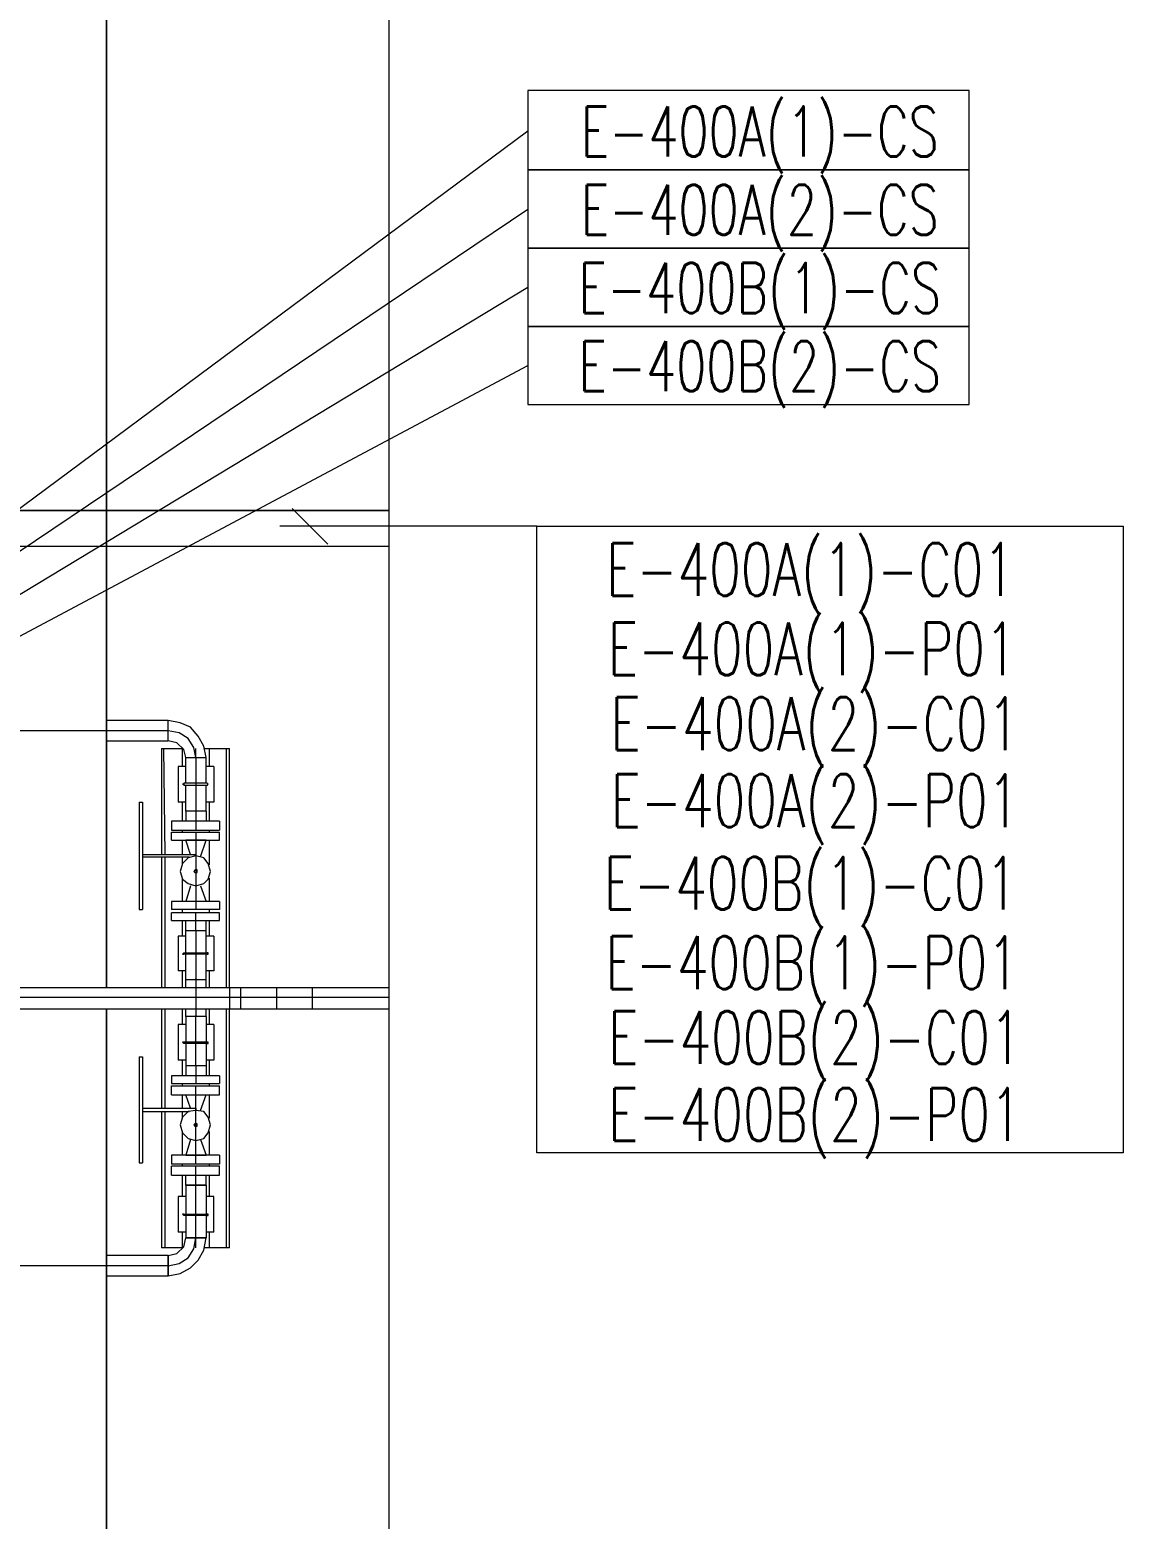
# Model space of a CAD drawing. Header units: inches. Extents: x -1128 to 651, y 96 to 845.
# Drawn here: x 141 to 185.3, y 723.5 to 783.9 of the extents above; entities that cross this region are included whole.
import ezdxf
from ezdxf.enums import TextEntityAlignment as Align

# ---------------------------------------------------------------- set-up
doc = ezdxf.new("R2010")
doc.units = ezdxf.units.IN
doc.header["$MEASUREMENT"] = 0
doc.layers.add('Layer 1', color=7, linetype='Continuous')
doc.styles.add('HZTXT', font='txt_qlt.shx', dxfattribs={"width": 0.7, "bigfont": 'hztxt.shx'})

msp = doc.modelspace()

# ---------------------------------------------------------------- linework, layer by layer
at = {"layer": 'Layer 1', "color": 0, "lineweight": 5}
for points in [[(75.43, 657.433), (155.545, 657.433), (155.545, 825.231), (75.43, 825.231), (75.43, 657.433)], [(144.081, 794.825), (144.081, 745.07)], [(144.081, 745.07), (144.081, 794.825)], [(179.063, 781.458), (161.164, 781.458), (161.164, 778.24), (179.063, 778.24), (179.063, 781.458)], [(138.28, 762.833), (161.164, 779.826)], [(179.063, 778.24), (161.164, 778.24), (161.164, 775.068), (179.063, 775.068), (179.063, 778.24)], [(138.326, 761.293), (161.164, 776.654)], [(179.063, 775.068), (161.164, 775.068), (161.164, 771.896), (179.063, 771.896), (179.063, 775.068)], [(138.371, 759.707), (161.164, 773.482)], [(179.063, 771.896), (161.164, 771.896), (161.164, 768.724), (179.063, 768.724), (179.063, 771.896)], [(138.462, 758.211), (161.164, 770.31)], [(153.053, 763.06), (151.603, 764.51)], [(161.527, 763.785), (151.104, 763.785)], [(161.527, 763.785), (185.317, 763.785), (185.317, 738.364), (161.527, 738.364), (161.527, 763.785)], [(155.545, 762.97), (137.057, 762.97)], [(146.573, 755.492), (138.326, 755.492)], [(146.573, 755.085), (146.573, 755.9), (144.081, 755.9)], [(146.573, 755.085), (146.573, 755.9)], [(148.114, 754.405), (148.023, 754.858), (147.796, 755.266), (147.479, 755.628), (147.071, 755.81), (146.573, 755.9)], [(146.573, 755.492), (146.573, 755.538)], [(147.706, 754.405), (147.615, 754.813), (147.389, 755.175), (147.026, 755.402), (146.573, 755.492)], [(144.081, 755.085), (146.573, 755.085)], [(146.301, 754.767), (146.392, 754.767)], [(146.301, 754.767), (146.301, 750.463)], [(146.392, 754.767), (147.162, 754.767)], [(146.392, 754.767), (146.437, 750.463)], [(147.298, 754.405), (147.207, 754.722), (146.935, 754.994), (146.573, 755.085)], [(147.162, 754.767), (147.162, 754.813)], [(147.162, 754.042), (147.162, 754.767)], [(147.706, 754.405), (147.706, 754.767)], [(148.068, 754.767), (148.249, 754.767)], [(148.068, 754.767), (149.065, 754.767)], [(148.249, 754.042), (148.249, 754.767)], [(148.929, 754.767), (148.929, 745.07)], [(149.065, 745.07), (149.065, 754.767)], [(147.298, 754.405), (148.114, 754.405)], [(147.298, 754.405), (148.114, 754.405)], [(147.298, 753.363), (147.298, 754.405)], [(147.706, 754.405), (147.706, 754.45)], [(147.706, 754.405), (147.706, 752.23)], [(148.114, 753.363), (148.114, 754.405)], [(147.298, 754.042), (146.981, 754.042)], [(146.981, 754.042), (146.981, 752.592)], [(148.431, 754.042), (148.114, 754.042)], [(148.431, 754.042), (148.431, 752.592), (148.114, 752.592)], [(148.159, 753.272), (148.204, 753.317), (148.159, 753.363), (147.207, 753.363)], [(148.159, 753.272), (147.207, 753.272)], [(148.114, 752.23), (147.298, 752.23), (147.298, 753.272)], [(148.114, 752.23), (148.114, 753.272)], [(145.395, 752.592), (145.395, 748.242)], [(145.395, 752.592), (145.531, 752.592)], [(145.531, 752.592), (145.531, 748.242)], [(147.298, 752.592), (146.981, 752.592)], [(147.162, 751.822), (147.162, 752.592)], [(148.249, 751.822), (148.249, 752.592)], [(148.657, 751.822), (146.709, 751.822)], [(146.709, 751.822), (146.709, 751.46)], [(148.114, 752.23), (147.298, 752.23)], [(147.298, 752.23), (147.298, 751.822)], [(147.706, 752.23), (147.706, 751.46), (148.657, 751.46)], [(148.114, 752.23), (148.114, 751.822)], [(148.657, 751.822), (148.657, 751.46)], [(146.709, 751.46), (147.706, 751.46)], [(146.709, 751.369), (148.657, 751.369)], [(146.709, 751.052), (146.709, 751.369)], [(147.162, 751.369), (147.162, 751.46)], [(147.706, 751.369), (147.706, 748.242)], [(148.249, 751.369), (148.249, 751.46)], [(148.657, 751.052), (148.657, 751.369)], [(146.709, 751.052), (148.657, 751.052)], [(147.162, 750.463), (147.162, 751.052)], [(148.114, 751.052), (147.298, 751.052)], [(147.479, 750.463), (147.298, 751.052)], [(147.887, 750.372), (148.114, 751.052)], [(148.249, 750.055), (148.249, 751.052)], [(145.531, 750.463), (147.706, 750.463)], [(145.531, 750.372), (147.434, 750.372)], [(146.301, 750.372), (146.301, 745.07)], [(146.437, 750.372), (146.437, 745.07)], [(148.295, 749.783), (148.204, 750.1), (148.023, 750.327), (147.706, 750.417), (147.389, 750.327), (147.162, 750.1), (147.071, 749.783), (147.162, 749.466), (147.389, 749.285), (147.706, 749.194), (148.023, 749.285), (148.204, 749.466), (148.295, 749.783)], [(147.162, 750.055), (147.162, 750.372)], [(147.706, 750.463), (147.706, 750.417)], [(147.162, 748.56), (147.162, 749.511)], [(147.751, 749.783), (147.751, 749.828), (147.706, 749.873), (147.66, 749.828), (147.615, 749.783), (147.66, 749.738), (147.751, 749.738), (147.751, 749.783)], [(148.249, 748.56), (148.249, 749.511)], [(147.479, 749.194), (147.298, 748.56)], [(147.887, 749.194), (148.114, 748.56)], [(145.395, 748.242), (145.531, 748.242)], [(148.657, 748.56), (146.709, 748.56)], [(146.709, 748.56), (146.709, 748.242)], [(148.657, 748.242), (146.709, 748.242)], [(147.706, 747.381), (147.706, 748.106), (146.709, 748.106)], [(146.709, 747.789), (146.709, 748.106)], [(147.162, 748.106), (147.162, 748.242)], [(148.114, 748.56), (147.298, 748.56)], [(148.657, 748.106), (147.706, 748.106)], [(148.249, 748.106), (148.249, 748.242)], [(148.657, 748.56), (148.657, 748.242)], [(148.657, 747.789), (148.657, 748.106)], [(146.709, 747.789), (148.657, 747.789)], [(147.162, 747.155), (147.162, 747.789)], [(147.298, 747.381), (147.298, 747.789)], [(148.114, 747.381), (148.114, 747.789)], [(148.249, 747.155), (148.249, 747.789)], [(146.981, 747.155), (146.981, 745.75)], [(147.298, 747.155), (146.981, 747.155)], [(147.298, 747.381), (148.114, 747.381)], [(147.298, 747.381), (148.114, 747.381)], [(147.298, 746.475), (147.298, 747.381)], [(147.706, 747.381), (147.706, 745.387)], [(148.114, 746.475), (148.114, 747.381)], [(148.431, 747.155), (148.114, 747.155)], [(148.431, 747.155), (148.431, 745.75)], [(147.207, 746.475), (147.162, 746.43), (147.207, 746.43)], [(147.207, 746.475), (148.159, 746.475)], [(148.159, 746.43), (147.207, 746.43)], [(148.114, 745.387), (147.298, 745.387), (147.298, 746.43)], [(148.114, 745.387), (148.114, 746.43)], [(148.159, 746.43), (148.204, 746.43), (148.204, 746.475), (148.159, 746.475)], [(147.298, 745.75), (146.981, 745.75)], [(147.162, 745.07), (147.162, 745.75)], [(148.431, 745.75), (148.114, 745.75)], [(148.249, 745.07), (148.249, 745.75)], [(138.326, 744.209), (138.326, 745.07), (155.545, 745.07)], [(148.114, 745.387), (147.298, 745.387)], [(147.298, 745.07), (147.298, 745.387)], [(147.706, 745.387), (147.706, 745.433)], [(147.706, 745.387), (147.706, 743.892)], [(148.114, 745.07), (148.114, 745.387)], [(149.065, 745.07), (149.065, 744.209)], [(149.518, 745.07), (149.518, 744.209)], [(150.968, 745.07), (150.968, 744.209)], [(152.418, 745.07), (152.418, 744.209)], [(155.545, 744.662), (138.326, 744.662)], [(138.326, 744.209), (155.545, 744.209)], [(144.081, 744.209), (144.081, 694.636)], [(144.081, 694.636), (144.081, 744.209)], [(146.301, 744.209), (146.301, 740.176)], [(146.437, 744.209), (146.437, 740.176)], [(147.162, 743.575), (147.162, 744.209)], [(148.114, 743.892), (147.298, 743.892), (147.298, 744.209)], [(147.298, 743.892), (147.298, 742.85)], [(148.114, 743.892), (147.298, 743.892)], [(147.706, 743.892), (147.706, 743.937)], [(147.706, 741.898), (147.706, 743.892)], [(148.114, 743.892), (148.114, 744.209)], [(148.114, 743.892), (148.114, 742.85)], [(148.249, 743.575), (148.249, 744.209)], [(148.929, 744.209), (148.929, 734.512)], [(149.065, 734.512), (149.065, 744.209)], [(146.981, 743.575), (146.981, 742.125)], [(147.298, 743.575), (146.981, 743.575)], [(148.431, 743.575), (148.114, 743.575)], [(148.431, 743.575), (148.431, 742.125)], [(147.207, 742.85), (147.162, 742.85), (147.207, 742.805)], [(148.159, 742.805), (148.204, 742.805), (148.204, 742.85), (147.207, 742.85)], [(148.159, 742.805), (147.207, 742.805)], [(147.298, 742.805), (147.298, 741.898)], [(148.114, 742.805), (148.114, 741.898)], [(145.395, 742.261), (145.395, 737.956)], [(145.395, 742.261), (145.531, 742.261)], [(145.531, 742.261), (145.531, 737.956)], [(147.298, 742.125), (146.981, 742.125)], [(147.162, 741.491), (147.162, 742.125)], [(148.431, 742.125), (148.114, 742.125)], [(148.249, 741.491), (148.249, 742.125)], [(148.657, 741.491), (146.709, 741.491)], [(146.709, 741.491), (146.709, 741.173)], [(148.114, 741.898), (147.298, 741.898)], [(148.114, 741.898), (147.298, 741.898)], [(147.298, 741.898), (147.298, 741.491)], [(147.706, 741.898), (147.706, 741.173), (148.657, 741.173)], [(148.114, 741.898), (148.114, 741.491)], [(148.657, 741.491), (148.657, 741.173)], [(146.709, 741.173), (147.706, 741.173)], [(146.709, 741.083), (148.657, 741.083)], [(146.709, 740.72), (146.709, 741.083)], [(147.162, 741.083), (147.162, 741.173)], [(147.706, 737.911), (147.706, 741.083)], [(148.249, 741.083), (148.249, 741.173)], [(148.657, 740.72), (148.657, 741.083)], [(146.709, 740.72), (148.657, 740.72)], [(147.162, 740.176), (147.162, 740.72)], [(147.298, 740.72), (148.114, 740.72)], [(147.479, 740.176), (147.298, 740.72)], [(147.887, 740.086), (148.114, 740.72)], [(148.249, 739.769), (148.249, 740.72)], [(145.531, 740.176), (147.706, 740.176)], [(145.531, 740.04), (147.434, 740.04)], [(146.301, 740.04), (146.301, 734.512)], [(146.437, 740.04), (146.437, 734.512)], [(148.295, 739.497), (148.204, 739.814), (148.023, 740.04), (147.706, 740.086), (147.389, 740.04), (147.162, 739.814), (147.071, 739.497), (147.162, 739.179), (147.389, 738.953), (147.706, 738.862), (148.023, 738.953), (148.204, 739.179), (148.295, 739.497)], [(147.162, 739.769), (147.162, 740.04)], [(147.706, 740.176), (147.706, 740.086)], [(147.162, 738.273), (147.162, 739.225)], [(147.751, 739.497), (147.751, 739.542), (147.706, 739.542), (147.66, 739.542), (147.615, 739.497), (147.66, 739.451), (147.751, 739.451), (147.751, 739.497)], [(148.249, 738.273), (148.249, 739.225)], [(147.479, 738.908), (147.298, 738.273)], [(147.887, 738.908), (148.114, 738.273)], [(145.395, 737.956), (145.531, 737.956)], [(148.657, 738.273), (146.709, 738.273)], [(146.709, 738.273), (146.709, 737.911)], [(148.657, 737.911), (146.709, 737.911)], [(147.706, 737.05), (147.706, 737.82), (146.709, 737.82)], [(146.709, 737.457), (146.709, 737.82)], [(147.162, 737.82), (147.162, 737.911)], [(147.298, 738.273), (148.114, 738.273)], [(148.657, 737.82), (147.706, 737.82)], [(148.249, 737.82), (148.249, 737.911)], [(148.657, 738.273), (148.657, 737.911)], [(148.657, 737.457), (148.657, 737.82)], [(146.709, 737.457), (148.657, 737.457)], [(147.162, 736.597), (147.162, 737.457)], [(147.298, 737.05), (147.298, 737.457)], [(148.114, 737.05), (148.114, 737.457)], [(148.249, 736.597), (148.249, 737.457)], [(147.298, 737.05), (147.298, 735.872)], [(148.114, 737.05), (147.298, 737.05)], [(147.298, 737.05), (148.114, 737.05)], [(147.706, 734.92), (147.706, 737.05)], [(148.114, 737.05), (148.114, 735.872)], [(147.298, 736.597), (146.981, 736.597), (146.981, 735.147)], [(148.431, 735.147), (148.431, 736.597), (148.114, 736.597)], [(147.207, 735.872), (147.162, 735.872), (147.207, 735.826)], [(147.207, 735.872), (148.159, 735.872)], [(148.159, 735.826), (147.207, 735.826)], [(147.298, 735.826), (147.298, 734.92)], [(148.114, 735.826), (148.114, 734.92)], [(148.159, 735.826), (148.204, 735.826), (148.204, 735.872), (148.159, 735.872)], [(146.573, 733.787), (147.026, 733.878), (147.389, 734.104), (147.615, 734.467), (147.706, 734.92)], [(146.573, 733.379), (147.071, 733.47), (147.479, 733.696), (147.796, 734.014), (148.023, 734.421), (148.114, 734.92)], [(146.573, 734.195), (146.935, 734.285), (147.207, 734.557), (147.298, 734.92)], [(147.298, 735.147), (146.981, 735.147)], [(147.162, 734.512), (147.162, 735.147)], [(147.298, 734.92), (148.114, 734.92)], [(148.114, 734.92), (147.298, 734.92)], [(147.706, 734.92), (147.706, 734.965)], [(147.706, 734.512), (147.706, 734.92)], [(148.431, 735.147), (148.114, 735.147)], [(148.249, 734.512), (148.249, 735.147)], [(146.573, 733.379), (146.573, 734.195), (144.081, 734.195)], [(146.437, 734.512), (146.301, 734.512)], [(147.162, 734.512), (146.437, 734.512)], [(146.573, 734.195), (146.573, 733.379)], [(147.162, 734.512), (147.162, 734.557)], [(148.249, 734.512), (148.068, 734.512)], [(148.929, 734.512), (148.068, 734.512)], [(149.065, 734.512), (148.929, 734.512)], [(146.573, 733.787), (138.326, 733.787)], [(146.573, 733.787), (146.573, 733.832)], [(144.081, 733.379), (146.573, 733.379)]]:
    msp.add_lwpolyline(points, dxfattribs=at)
for points, knots in [([(155.545, 762.97), (155.545, 762.97), (137.057, 762.97), (137.057, 762.97), (137.057, 762.97), (137.057, 763.196), (137.057, 763.196), (137.057, 763.196), (137.057, 764.42), (137.057, 764.42), (137.057, 764.42), (155.545, 764.42), (155.545, 764.42), (155.545, 764.42), (137.057, 764.42), (137.057, 764.42)], [0, 0, 0, 0, 1, 1, 1, 2, 2, 2, 3, 3, 3, 4, 4, 4, 5, 5, 5, 5]), ([(147.207, 753.363), (147.207, 753.363), (147.207, 753.317), (147.207, 753.317), (147.207, 753.317), (147.162, 753.317), (147.162, 753.317), (147.162, 753.317), (147.207, 753.317), (147.207, 753.317), (147.207, 753.317), (147.207, 753.272), (147.207, 753.272)], [0, 0, 0, 0, 1, 1, 1, 2, 2, 2, 3, 3, 3, 4, 4, 4, 4])]:
    msp.add_open_spline(points, degree=3, knots=knots, dxfattribs=at)

# ---------------------------------------------------------------- texts
at = {"color": 0, "lineweight": 9, "style": 'HZTXT', "width": 0.7}
for s, height, p in [('E-400A(1)-CS', 2.03443, (170.573, 778.781)), ('E-400A(2)-CS', 2.03443, (170.573, 775.609)), ('E-400B(1)-CS', 2.03443, (170.573, 772.437)), ('E-400B(2)-CS', 2.03443, (170.573, 769.264)), ('E-400A(1)-C01', 2.14151, (172.636, 760.962)), ('E-400A(1)-P01', 2.14151, (172.705, 757.738)), ('E-400A(2)-C01', 2.14151, (172.814, 754.704)), ('E-400A(2)-P01', 2.14151, (172.815, 751.58)), ('E-400B(1)-C01', 2.14151, (172.636, 748.231)), ('E-400B(1)-P01', 2.14151, (172.705, 745.007)), ('E-400B(2)-C01', 2.14151, (172.814, 741.973)), ('E-400B(2)-P01', 2.14151, (172.815, 738.85))]:
    msp.add_text(s, height=height, dxfattribs=at).set_placement(p, align=Align.CENTER)

doc.saveas('drawing.dxf')
